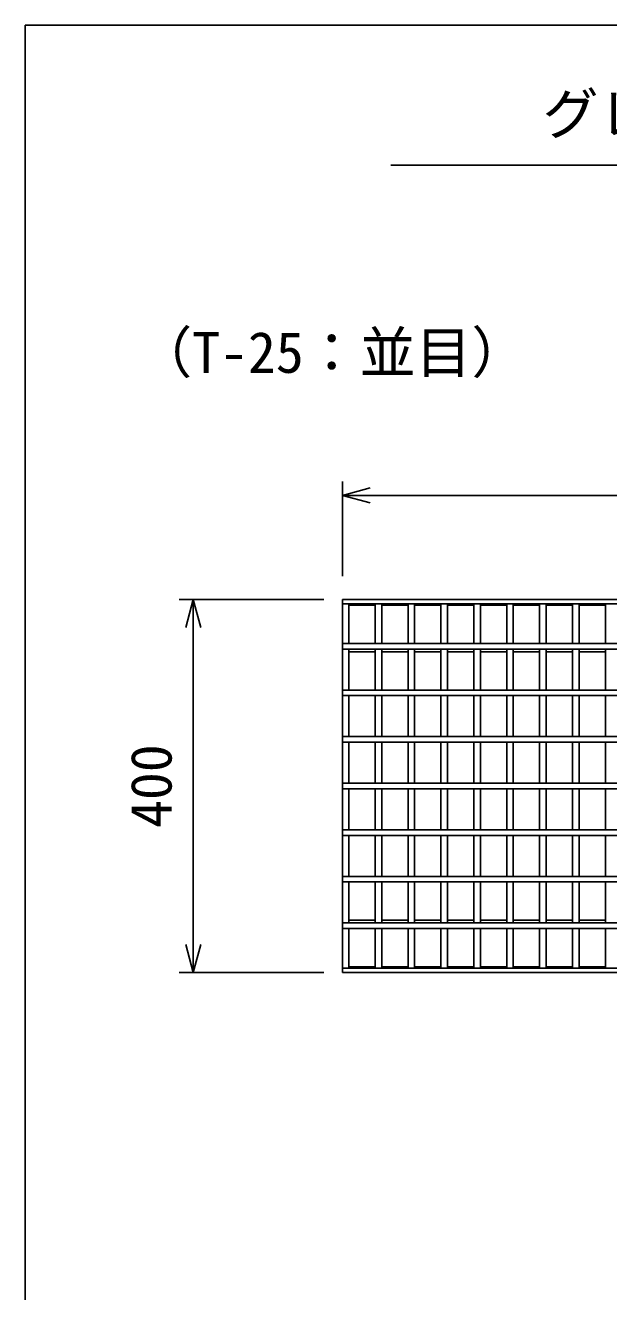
# Model space of a CAD drawing. Units: millimetres, scale not verified. Extents: x -25200 to 25200, y -8910 to 8910.
# Drawn here: x -23384 to -22758, y -4744 to -3385 of the extents above; entities that cross this region are included whole.
import ezdxf
from ezdxf.enums import TextEntityAlignment as Align

# ---------------------------------------------------------------- set-up
doc = ezdxf.new("R2010")
doc.units = ezdxf.units.MM
doc.header["$LTSCALE"] = 30
for name, color, linetype, lineweight in [('0-0_DIM', 7, 'Continuous', 25), ('0-2_HATCH', 6, 'Continuous', 25), ('0-6_TXT', 7, 'Continuous', 25)]:
    doc.layers.add(name, color=color, linetype=linetype, lineweight=lineweight)
doc.styles.add('ＭＳ ゴシック', font='')
doc.styles.get('ＭＳ ゴシック').set_extended_font_data('MS Gothic')

msp = doc.modelspace()

# ---------------------------------------------------------------- linework, layer by layer
at = {"layer": '0-0_DIM'}
for p, q in [((-23043.8, -3975.83), (-23043.8, -3874.24)), ((-22048.8, -3889.24), (-23043.8, -3889.24)), ((-23063.8, -4001.05), (-23218.8, -4001.05)), ((-23203.8, -4001.05), (-23203.8, -4401.05)), ((-23063.8, -4401.05), (-23218.8, -4401.05))]:
    msp.add_line(p, q, dxfattribs=at)
for points in [[(-23013.8, -3897.28), (-23043.8, -3889.24), (-23013.8, -3881.2)], [(-23211.83, -4031.05), (-23203.8, -4001.05), (-23195.76, -4031.05)], [(-23195.76, -4371.05), (-23203.8, -4401.05), (-23211.83, -4371.05)]]:
    msp.add_lwpolyline(points, dxfattribs=at)
at = {"layer": '0-2_HATCH'}
for p, q in [((-23043.8, -4001.05), (-23043.8, -4401.05)), ((-22048.8, -4001.05), (-23043.8, -4001.05)), ((-22048.8, -4005.55), (-23043.8, -4005.55)), ((-23036.8, -4005.55), (-23036.8, -4048.05)), ((-23008.51, -4007.05), (-23036.8, -4007.05)), ((-23008.51, -4005.55), (-23008.51, -4048.05)), ((-23001.51, -4005.55), (-23001.51, -4048.05)), ((-22973.22, -4007.05), (-23001.51, -4007.05)), ((-22973.22, -4005.55), (-22973.22, -4048.05)), ((-22966.22, -4005.55), (-22966.22, -4048.05)), ((-22937.94, -4007.05), (-22966.22, -4007.05)), ((-22937.94, -4005.55), (-22937.94, -4048.05)), ((-22930.94, -4005.55), (-22930.94, -4048.05)), ((-22902.65, -4007.05), (-22930.94, -4007.05)), ((-22902.65, -4005.55), (-22902.65, -4048.05)), ((-22895.65, -4005.55), (-22895.65, -4048.05)), ((-22867.37, -4007.05), (-22895.65, -4007.05)), ((-22867.37, -4005.55), (-22867.37, -4048.05)), ((-22860.37, -4005.55), (-22860.37, -4048.05)), ((-22832.08, -4007.05), (-22860.37, -4007.05)), ((-22832.08, -4005.55), (-22832.08, -4048.05)), ((-22825.08, -4005.55), (-22825.08, -4048.05)), ((-22796.8, -4007.05), (-22825.08, -4007.05)), ((-22796.8, -4005.55), (-22796.8, -4048.05)), ((-22789.8, -4005.55), (-22789.8, -4048.05)), ((-22761.51, -4007.05), (-22789.8, -4007.05)), ((-22761.51, -4005.55), (-22761.51, -4048.05)), ((-22048.8, -4048.05), (-23043.8, -4048.05)), ((-23043.8, -4054.05), (-22048.8, -4054.05)), ((-23036.8, -4098.05), (-23036.8, -4054.05)), ((-23008.51, -4057.05), (-23036.8, -4057.05)), ((-23008.51, -4098.05), (-23008.51, -4054.05)), ((-23001.51, -4098.05), (-23001.51, -4054.05)), ((-22973.22, -4057.05), (-23001.51, -4057.05)), ((-22973.22, -4098.05), (-22973.22, -4054.05)), ((-22966.22, -4098.05), (-22966.22, -4054.05)), ((-22937.94, -4057.05), (-22966.22, -4057.05)), ((-22937.94, -4098.05), (-22937.94, -4054.05)), ((-22930.94, -4098.05), (-22930.94, -4054.05)), ((-22902.65, -4057.05), (-22930.94, -4057.05)), ((-22902.65, -4098.05), (-22902.65, -4054.05)), ((-22895.65, -4098.05), (-22895.65, -4054.05)), ((-22867.37, -4057.05), (-22895.65, -4057.05)), ((-22867.37, -4098.05), (-22867.37, -4054.05)), ((-22860.37, -4098.05), (-22860.37, -4054.05)), ((-22832.08, -4057.05), (-22860.37, -4057.05)), ((-22832.08, -4098.05), (-22832.08, -4054.05)), ((-22825.08, -4098.05), (-22825.08, -4054.05)), ((-22796.8, -4057.05), (-22825.08, -4057.05)), ((-22796.8, -4098.05), (-22796.8, -4054.05)), ((-22789.8, -4098.05), (-22789.8, -4054.05)), ((-22761.51, -4057.05), (-22789.8, -4057.05)), ((-22761.51, -4098.05), (-22761.51, -4054.05)), ((-22048.8, -4098.05), (-23043.8, -4098.05)), ((-23043.8, -4104.05), (-22048.8, -4104.05)), ((-23036.8, -4148.05), (-23036.8, -4104.05)), ((-23008.51, -4148.05), (-23008.51, -4104.05)), ((-23001.51, -4148.05), (-23001.51, -4104.05)), ((-22973.22, -4148.05), (-22973.22, -4104.05)), ((-22966.22, -4148.05), (-22966.22, -4104.05)), ((-22937.94, -4148.05), (-22937.94, -4104.05)), ((-22930.94, -4148.05), (-22930.94, -4104.05)), ((-22902.65, -4148.05), (-22902.65, -4104.05)), ((-22895.65, -4148.05), (-22895.65, -4104.05)), ((-22867.37, -4148.05), (-22867.37, -4104.05)), ((-22860.37, -4148.05), (-22860.37, -4104.05)), ((-22832.08, -4148.05), (-22832.08, -4104.05)), ((-22825.08, -4148.05), (-22825.08, -4104.05)), ((-22796.8, -4148.05), (-22796.8, -4104.05)), ((-22789.8, -4148.05), (-22789.8, -4104.05)), ((-22761.51, -4148.05), (-22761.51, -4104.05)), ((-22048.8, -4148.05), (-23043.8, -4148.05)), ((-23043.8, -4154.05), (-22048.8, -4154.05)), ((-23036.8, -4198.05), (-23036.8, -4154.05)), ((-23008.51, -4198.05), (-23008.51, -4154.05)), ((-23001.51, -4198.05), (-23001.51, -4154.05)), ((-22973.22, -4198.05), (-22973.22, -4154.05)), ((-22966.22, -4198.05), (-22966.22, -4154.05)), ((-22937.94, -4198.05), (-22937.94, -4154.05)), ((-22930.94, -4198.05), (-22930.94, -4154.05)), ((-22902.65, -4198.05), (-22902.65, -4154.05)), ((-22895.65, -4198.05), (-22895.65, -4154.05)), ((-22867.37, -4198.05), (-22867.37, -4154.05)), ((-22860.37, -4198.05), (-22860.37, -4154.05)), ((-22832.08, -4198.05), (-22832.08, -4154.05)), ((-22825.08, -4198.05), (-22825.08, -4154.05)), ((-22796.8, -4198.05), (-22796.8, -4154.05)), ((-22789.8, -4198.05), (-22789.8, -4154.05)), ((-22761.51, -4198.05), (-22761.51, -4154.05)), ((-22048.8, -4198.05), (-23043.8, -4198.05)), ((-23043.8, -4204.05), (-22048.8, -4204.05)), ((-23036.8, -4248.05), (-23036.8, -4204.05)), ((-23008.51, -4248.05), (-23008.51, -4204.05)), ((-23001.51, -4248.05), (-23001.51, -4204.05)), ((-22973.22, -4248.05), (-22973.22, -4204.05)), ((-22966.22, -4248.05), (-22966.22, -4204.05)), ((-22937.94, -4248.05), (-22937.94, -4204.05)), ((-22930.94, -4248.05), (-22930.94, -4204.05)), ((-22902.65, -4248.05), (-22902.65, -4204.05)), ((-22895.65, -4248.05), (-22895.65, -4204.05)), ((-22867.37, -4248.05), (-22867.37, -4204.05)), ((-22860.37, -4248.05), (-22860.37, -4204.05)), ((-22832.08, -4248.05), (-22832.08, -4204.05)), ((-22825.08, -4248.05), (-22825.08, -4204.05)), ((-22796.8, -4248.05), (-22796.8, -4204.05)), ((-22789.8, -4248.05), (-22789.8, -4204.05)), ((-22761.51, -4248.05), (-22761.51, -4204.05)), ((-22048.8, -4248.05), (-23043.8, -4248.05)), ((-23043.8, -4254.05), (-22048.8, -4254.05)), ((-23036.8, -4298.05), (-23036.8, -4254.05)), ((-23008.51, -4298.05), (-23008.51, -4254.05)), ((-23001.51, -4298.05), (-23001.51, -4254.05)), ((-22973.22, -4298.05), (-22973.22, -4254.05)), ((-22966.22, -4298.05), (-22966.22, -4254.05)), ((-22937.94, -4298.05), (-22937.94, -4254.05)), ((-22930.94, -4298.05), (-22930.94, -4254.05)), ((-22902.65, -4298.05), (-22902.65, -4254.05)), ((-22895.65, -4298.05), (-22895.65, -4254.05)), ((-22867.37, -4298.05), (-22867.37, -4254.05)), ((-22860.37, -4298.05), (-22860.37, -4254.05)), ((-22832.08, -4298.05), (-22832.08, -4254.05)), ((-22825.08, -4298.05), (-22825.08, -4254.05)), ((-22796.8, -4298.05), (-22796.8, -4254.05)), ((-22789.8, -4298.05), (-22789.8, -4254.05)), ((-22761.51, -4298.05), (-22761.51, -4254.05)), ((-22048.8, -4298.05), (-23043.8, -4298.05)), ((-23043.8, -4304.05), (-22048.8, -4304.05)), ((-23036.8, -4348.05), (-23036.8, -4304.05)), ((-23008.51, -4348.05), (-23008.51, -4304.05)), ((-23001.51, -4348.05), (-23001.51, -4304.05)), ((-22973.22, -4348.05), (-22973.22, -4304.05)), ((-22966.22, -4348.05), (-22966.22, -4304.05)), ((-22937.94, -4348.05), (-22937.94, -4304.05)), ((-22930.94, -4348.05), (-22930.94, -4304.05)), ((-22902.65, -4348.05), (-22902.65, -4304.05)), ((-22895.65, -4348.05), (-22895.65, -4304.05)), ((-22867.37, -4348.05), (-22867.37, -4304.05)), ((-22860.37, -4348.05), (-22860.37, -4304.05)), ((-22832.08, -4348.05), (-22832.08, -4304.05)), ((-22825.08, -4348.05), (-22825.08, -4304.05)), ((-22796.8, -4348.05), (-22796.8, -4304.05)), ((-22789.8, -4348.05), (-22789.8, -4304.05)), ((-22761.51, -4348.05), (-22761.51, -4304.05)), ((-22048.8, -4348.05), (-23043.8, -4348.05)), ((-23008.51, -4345.05), (-23036.8, -4345.05)), ((-22973.22, -4345.05), (-23001.51, -4345.05)), ((-22937.94, -4345.05), (-22966.22, -4345.05)), ((-22902.65, -4345.05), (-22930.94, -4345.05)), ((-22867.37, -4345.05), (-22895.65, -4345.05)), ((-22832.08, -4345.05), (-22860.37, -4345.05)), ((-22796.8, -4345.05), (-22825.08, -4345.05)), ((-22761.51, -4345.05), (-22789.8, -4345.05)), ((-23043.8, -4354.05), (-22048.8, -4354.05)), ((-23036.8, -4396.55), (-23036.8, -4354.05)), ((-23008.51, -4396.55), (-23008.51, -4354.05)), ((-23001.51, -4396.55), (-23001.51, -4354.05)), ((-22973.22, -4396.55), (-22973.22, -4354.05)), ((-22966.22, -4396.55), (-22966.22, -4354.05)), ((-22937.94, -4396.55), (-22937.94, -4354.05)), ((-22930.94, -4396.55), (-22930.94, -4354.05)), ((-22902.65, -4396.55), (-22902.65, -4354.05)), ((-22895.65, -4396.55), (-22895.65, -4354.05)), ((-22867.37, -4396.55), (-22867.37, -4354.05)), ((-22860.37, -4396.55), (-22860.37, -4354.05)), ((-22832.08, -4396.55), (-22832.08, -4354.05)), ((-22825.08, -4396.55), (-22825.08, -4354.05)), ((-22796.8, -4396.55), (-22796.8, -4354.05)), ((-22789.8, -4396.55), (-22789.8, -4354.05)), ((-22761.51, -4396.55), (-22761.51, -4354.05)), ((-22048.8, -4396.55), (-23043.8, -4396.55)), ((-22048.8, -4401.05), (-23043.8, -4401.05)), ((-23008.51, -4395.05), (-23036.8, -4395.05)), ((-22973.22, -4395.05), (-23001.51, -4395.05)), ((-22937.94, -4395.05), (-22966.22, -4395.05)), ((-22902.65, -4395.05), (-22930.94, -4395.05)), ((-22867.37, -4395.05), (-22895.65, -4395.05)), ((-22832.08, -4395.05), (-22860.37, -4395.05)), ((-22796.8, -4395.05), (-22825.08, -4395.05)), ((-22761.51, -4395.05), (-22789.8, -4395.05))]:
    msp.add_line(p, q, dxfattribs=at)
at = {"layer": '0-6_TXT'}
msp.add_line((-22991.75, -3534.72), (-21976.17, -3534.72), dxfattribs=at)
msp.add_lwpolyline([(-23383.96, -6234.72), (-21583.96, -6234.72), (-21583.96, -3384.72), (-23383.96, -3384.72)], close=True, dxfattribs=at)

# ---------------------------------------------------------------- texts
at = {"layer": '0-0_DIM', "style": 'ＭＳ ゴシック'}
msp.add_text('（T-25：並目）', height=43.99, dxfattribs=at).set_placement((-23264.93, -3770.87), align=Align.BOTTOM_LEFT)
msp.add_text('400', height=43.99, rotation=90, dxfattribs=at).set_placement((-23213.8, -4246.05), align=Align.BOTTOM_LEFT)
at = {"layer": '0-6_TXT', "style": 'ＭＳ ゴシック'}
msp.add_text('グレーチング蓋（300用）', height=43.99, dxfattribs=at).set_placement((-22828.96, -3514.72), align=Align.BOTTOM_LEFT)

doc.saveas('drawing.dxf')
